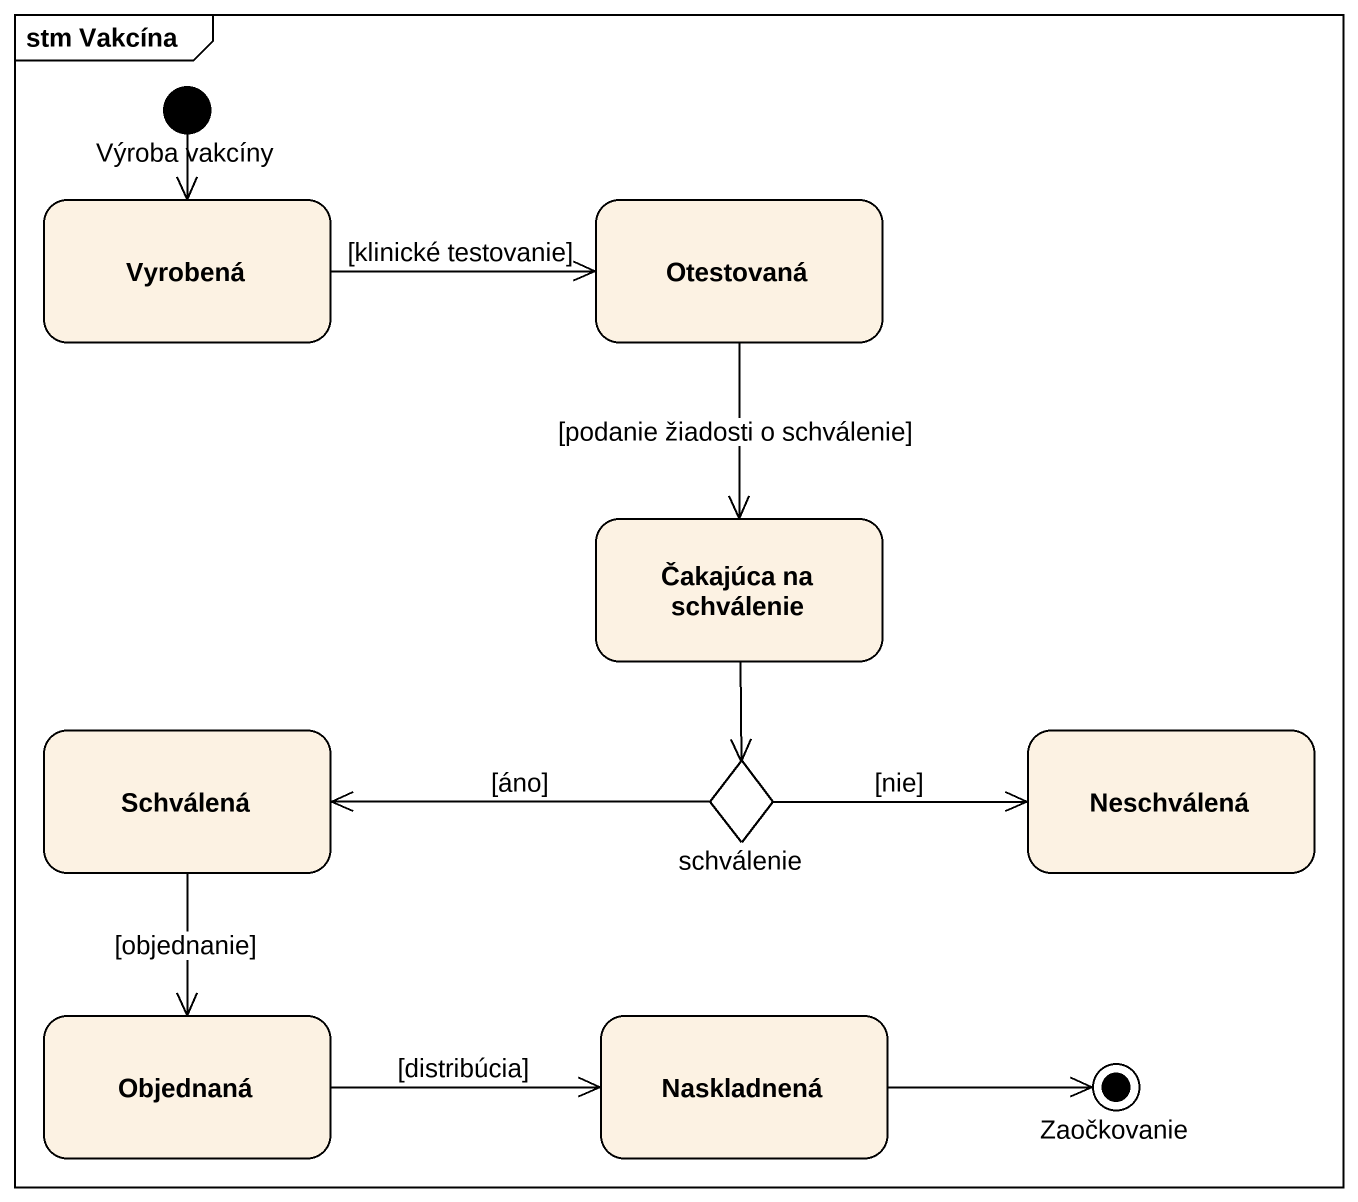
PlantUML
@startuml
mainframe stm Vakcína
hide empty description
state "Výroba vakcíny" as Výroba_vakcíny <<start>>
state Vyrobená
state Otestovaná
state "Čakajúca na schválenie" as Čakajúca_na_schválenie
state Schválená
state schválenie <<choice>>
state Neschválená
state Objednaná
state Naskladnená
state Zaočkovanie <<end>>
Výroba_vakcíny --> Vyrobená
Vyrobená -right-> Otestovaná : [klinické testovanie]
Otestovaná --> Čakajúca_na_schválenie : [podanie žiadosti o schválenie]
Čakajúca_na_schválenie --> schválenie
Schválená --> Objednaná : [objednanie]
schválenie -left-> Schválená : [áno]
schválenie -right-> Neschválená : [nie]
Objednaná -right-> Naskladnená : [distribúcia]
Naskladnená -right-> Zaočkovanie
@enduml
